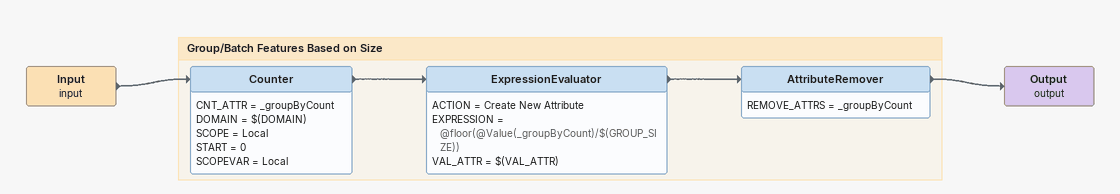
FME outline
Input (input)
    -> Counter
Output (output)

Bookmark: Group/Batch Features Based on Size
Counter
    CNT_ATTR = _groupByCount
    DOMAIN = $(DOMAIN)
    SCOPE = Local
    START = 0
    SCOPEVAR = Local
    -> ExpressionEvaluator
ExpressionEvaluator
    ACTION = Create New Attribute
    EXPRESSION = @floor(@Value(_groupByCount)/$(GROUP_SIZE))
    VAL_ATTR = $(VAL_ATTR)
    -> AttributeRemover
AttributeRemover
    REMOVE_ATTRS = _groupByCount
    -> Output (output)
